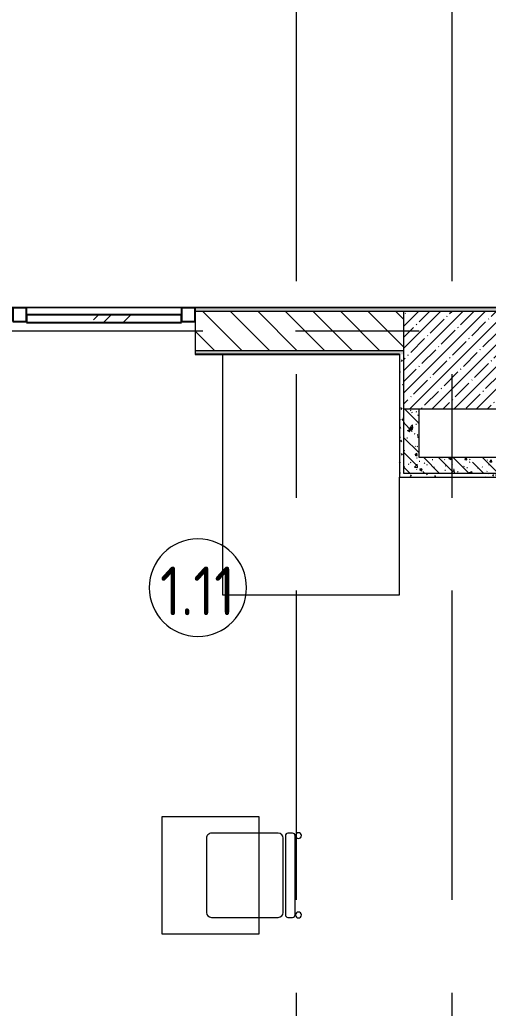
# Model space of a CAD drawing. Header units: millimetres. Extents: x 35881 to 234190, y -8553 to 29063.
# Drawn here: x 40940 to 43345, y 4324 to 9397 of the extents above; entities that cross this region are included whole.
import ezdxf

# ---------------------------------------------------------------- set-up
doc = ezdxf.new("R2010")
doc.units = ezdxf.units.MM
doc.linetypes.add('Осевая', pattern=[3175, 635, -476.25, 1587.5, -476.25])
for name, color, linetype, lineweight in [('A-AREA-IDEN', 7, 'Continuous', 9), ('A-GLAZ-CURT', 7, 'Continuous', 9), ('A-GLAZ-CURT-1', 7, 'Continuous', 25), ('A-GLAZ-CWMG', 7, 'Continuous', 9), ('A-GLAZ-CWMG-1', 7, 'Continuous', 25), ('A-WALL', 7, 'Continuous', 9), ('I-WALL', 7, 'Continuous', 9), ('S-COLS', 7, 'Continuous', 9), ('Оси-2', 7, 'Осевая', 9)]:
    doc.layers.add(name, color=color, linetype=linetype, lineweight=lineweight)
for name, color, linetype, lineweight, true_color in [('A-WALL-1', 7, 'Continuous', 9, 0x3c3c3c), ('A-WALL-FNSH-1', 7, 'Continuous', 9, 0x3c3c3c), ('I-FURN-1', 7, 'Continuous', 9, 0xf0f0f0)]:
    doc.layers.add(name, color=color, linetype=linetype, lineweight=lineweight, true_color=true_color)
doc.styles.add('GOST Common_1', font='GOST_Common.ttf', dxfattribs={"width": 0.9, "height": 250})
pattern_1 = [(135, (0, 0), (-75.43415, -75.43415), [106.68, -17.78, 3.556, -17.78]), (135, (0, 75.39), (-75.43415, -75.43415), []), (50, (0, 0), (127.52922, -11.15758), [13.335, -146.685]), (355, (0, 0), (-24.66966, 133.74002), [10.668, -117.348]), (100.451, (10.63, -0.93), (102.85973, 122.58178), [11.333, -124.663]), (46.184, (0, 35.56), (189.75516, -29.43036), [20.002, -220.027]), (96.636, (15.81, 33.1), (166.1822, 173.1996), [17, -186.995]), (351.184, (0, 35.56), (166.1839, 173.1976), [16.002, -176.022]), (21, (17.78, 26.67), (106.13027, -71.58603), [13.335, -146.685]), (326, (17.78, 26.67), (43.26188, 128.93175), [10.668, -117.348]), (71.451, (26.62, 20.7), (149.39198, 57.34505), [11.333, -124.663]), (37.5, (0, 0), (2.16223, 59.188357), [3.353, -112.573, 3.353, -115.773, -117.792]), (37.5, (0, 0), (2.16223, 59.188357), [-235.052, 3.353, -114.44]), (7.5, (0, 0), (46.77386, 70.12615), [3.353, -64.567, 3.353, -109.906, -44.894]), (7.5, (0, 0), (46.77386, 70.12615), [-181.178, 3.353, -41.542]), (327.5, (-39.65, 0), (94.91367, -4.010093), [3.353, -41.097, 3.353, -135.331, -184.023]), (327.5, (-39.65, 0), (94.91367, -4.010093), [-183.134, 3.353, -180.67]), (317.5, (-57.43, 0), (103.69057, 17.79882), [3.353, -54.432, 3.353, -88.748, -130.683]), (317.5, (-57.43, 0), (103.69057, 17.79882), [-149.885, 3.353, -127.33])]
pattern_2 = [(0, (0, 0), (121.92, 30.48), [10.058, -81.382, 10.058, -81.382, -487.68]), (0, (0, 0), (121.92, 30.48), [-182.88, 10.058, -172.822, 10.058, -81.382, -213.36]), (0, (0, 0), (121.92, 30.48), [-457.2, 10.058, -50.902, 10.058, -142.342]), (120, (45.72, 15.24), (-87.356454, 90.345817), [10.058, -81.382, 10.058, -81.382, -487.68]), (120, (45.72, 15.24), (-87.356454, 90.345817), [-182.88, 10.058, -172.822, 10.058, -81.382, -213.36]), (120, (45.72, 15.24), (-87.356454, 90.345817), [-457.2, 10.058, -50.902, 10.058, -142.342]), (240, (60.96, 76.2), (-34.563546, -120.825817), [10.058, -81.382, 10.058, -81.382, -487.68]), (240, (60.96, 76.2), (-34.563546, -120.825817), [-182.88, 10.058, -172.822, 10.058, -81.382, -213.36]), (240, (60.96, 76.2), (-34.563546, -120.825817), [-457.2, 10.058, -50.902, 10.058, -142.342])]

# ---------------------------------------------------------------- blocks, each defined once
blk = doc.blocks.new('BSC_Колонна _Прямоугольная - 500х500-V1-План размещения напольных электротехнических лючков и розеток 1 этажа в осях 12-23')
at = {"layer": 'S-COLS'}
h = blk.add_hatch(dxfattribs=at)
h.set_pattern_fill('FP_3', color=256, style=0, pattern_type=2)
h.set_pattern_definition([(45, (-43160, -7650), (-57.02463, 57.02463), []), (45, (-43102.975, -7650), (-57.02463, 57.02463), [100.806, -20.161, 3.353, -16.808])])
h.paths.add_polyline_path([(-250, -250), (250, -250), (250, 250), (-250, 250), (-250, -122.8)])
for p, q in [((250, 250), (-250, 250)), ((-250, 250), (-250, -250)), ((250, -250), (250, 250)), ((-250, -250), (250, -250))]:
    blk.add_line(p, q, dxfattribs=at)
blk = doc.blocks.new('Стол базовый прямоугольный - 1_7а-25476368-План размещения напольных электротехнических лючков и розеток 1 этажа в осях 12-23')
at = {"layer": 'I-FURN-1'}
for p, q in [((250, 300), (-250, 300)), ((-250, 300), (-250, -300)), ((250, -300), (250, 300)), ((-250, -300), (250, -300))]:
    blk.add_line(p, q, dxfattribs=at)
blk = doc.blocks.new('Стол базовый прямоугольный - 1_290-25520344-План размещения напольных электротехнических лючков и розеток 1 этажа в осях 12-23')
at = {"layer": 'I-FURN-1'}
for p, q in [((617.5, 455), (-617.5, 455)), ((-617.5, 455), (-617.5, -455)), ((-617.5, -455), (-12.5, -455))]:
    blk.add_line(p, q, dxfattribs=at)
blk = doc.blocks.new('Стул Breuer - 1_9а-V151-План размещения напольных электротехнических лючков и розеток 1 этажа в осях 12-23')
at = {"layer": 'I-FURN-1'}
for p, q in [((-215.9, 215.9), (-215.9, -29)), ((190.5, 241.3), (-190.5, 241.3)), ((215.9, -29), (215.9, 215.9)), ((-215.9, -29), (-215.9, -127)), ((215.9, -127), (215.9, -29)), ((-215.9, -176.2), (-215.9, -200.8)), ((203.2, -163.5), (-203.2, -163.5)), ((-190.5, -152.4), (190.5, -152.4)), ((215.9, -200.8), (215.9, -176.2)), ((-203.2, -213.5), (203.2, -213.5))]:
    blk.add_line(p, q, dxfattribs=at)
for centre, radius, start, end in [((-190.5, 215.9), 25.4, 90, 180), ((190.5, 215.9), 25.4, 0, 90), ((-190.5, -127), 25.4, 180, 270), ((190.5, -127), 25.4, 270, 360), ((-203.2, -176.2), 12.7, 90, 180), ((-203.2, -200.8), 12.7, 180, 270), ((203.2, -176.2), 12.7, 360, 90), ((203.2, -200.8), 12.7, 270, 360), ((-203.5, -230.6), 15.1, 360, 180), ((-203.5, -230.6), 15.1, 180, 360), ((203.7, -230.6), 15.1, 360, 180), ((203.7, -230.6), 15.1, 180, 360)]:
    blk.add_arc(centre, radius, start, end, dxfattribs=at)
blk = doc.blocks.new('Прямоугольный импост - 50 x 70 мм-31700031-План размещения напольных электротехнических лючков и розеток 1 этажа в осях 12-23')
at = {"layer": 'A-GLAZ-CWMG-1'}
for p, q in [((-70, 35), (0, 35)), ((-70, -35), (-70, 35)), ((0, 35), (0, -35)), ((0, -35), (-70, -35))]:
    blk.add_line(p, q, dxfattribs=at)
blk = doc.blocks.new('Системная панель - Стекло - 40мм-31720953-План размещения напольных электротехнических лючков и розеток 1 этажа в осях 12-23')
at = {"layer": 'A-GLAZ-CURT'}
h = blk.add_hatch(dxfattribs=at)
h.set_pattern_fill('FP_61', color=256, style=0, pattern_type=2)
h.set_pattern_definition([(45, (-41472.5, -7783), (-282.8427, 282.8427), [200, -600]), (45, (-41672.5, -7883), (-282.8427, 282.8427), [600, -200]), (45, (-41272.5, -7983), (-282.8427, 282.8427), [200, -600])])
h.paths.add_polyline_path([(397.5, -40), (397.5, 0), (-397.5, 0), (-397.5, -40), (-201.1, -40)])
at = {"layer": 'A-GLAZ-CURT-1'}
for p, q in [((397.5, 0), (-397.5, 0)), ((-397.5, 0), (-397.5, -40)), ((397.5, -40), (397.5, 0)), ((-397.5, -40), (397.5, -40))]:
    blk.add_line(p, q, dxfattribs=at)
blk = doc.blocks.new('Прямоугольный импост - 50 x 70 мм-31702100-План размещения напольных электротехнических лючков и розеток 1 этажа в осях 12-23')
at = {"layer": 'A-GLAZ-CWMG-1'}
for p, q in [((-35, 35), (35, 35)), ((-35, -35), (-35, 35)), ((35, 35), (35, -35)), ((35, -35), (-35, -35))]:
    blk.add_line(p, q, dxfattribs=at)
blk = doc.blocks.new('Прямоугольный импост - 50 x 70 мм-31720914-План размещения напольных электротехнических лючков и розеток 1 этажа в осях 12-23')
at = {"layer": 'A-GLAZ-CWMG'}
blk.add_line((41770, 7918), (40975, 7918), dxfattribs=at)
blk = doc.blocks.new('Марка_Помещения - Номер-25198446-План размещения напольных электротехнических лючков и розеток 1 этажа в осях 12-23')
at = {"layer": 'A-AREA-IDEN'}
for start, end in [(360, 180), (180, 360)]:
    blk.add_arc((0, 0), 2.5, start, end, dxfattribs=at)

msp = doc.modelspace()

# ---------------------------------------------------------------- hatches: boundary and pattern name
at = {"layer": 'I-WALL'}
h = msp.add_hatch(dxfattribs=at)
h.set_pattern_fill('FP_58', color=256, style=0, pattern_type=2)
h.set_pattern_definition(pattern_2)
h.paths.add_polyline_path([(75358.8, 7900), (75460, 7900), (75459, 7920), (73730, 7920), (73730, 7900), (74631.4, 7900)])
h.paths.add_polyline_path([(72280, 7900), (72280, 7920), (71660, 7920), (71660, 7900), (71721.8, 7900)])
h.paths.add_polyline_path([(70710, 7900), (70710, 7920), (69360, 7920), (69360, 7900), (70630.7, 7900)])
h.paths.add_polyline_path([(68260, 7900), (68260, 7920), (66860, 7920), (66860, 7900), (67357.5, 7900)])
h.paths.add_polyline_path([(65910, 7900), (65910, 7920), (60610, 7920), (60610, 7900), (65902.7, 7900)])
h.paths.add_polyline_path([(58110, 7900), (58110, 7920), (50710, 7920), (50710, 7900), (56910, 7900)])
h.paths.add_polyline_path([(48210, 7900), (48210, 7920), (41840, 7920), (41840, 7900), (47910, 7900)])
h.paths.add_polyline_path([(39340, 7900), (39340, 7920), (38760, 7920), (38760, 7900), (39040, 7900)])
h = msp.add_hatch(dxfattribs=at)
h.set_pattern_fill('FP_20', color=256, style=0, pattern_type=2)
h.set_pattern_definition([(135, (0, 0), (-70.71068, -70.71068), [])])
h.paths.add_polyline_path([(42910, 7700), (42910, 7900), (41840, 7900), (41840, 7700)])
h.paths.add_polyline_path([(39040, 7700), (39340, 7700), (39340, 7900), (39040, 7900)])
h = msp.add_hatch(dxfattribs=at)
h.set_pattern_fill('FP_58', color=256, style=0, pattern_type=2)
h.set_pattern_definition(pattern_2)
h.paths.add_polyline_path([(42910, 7680), (42910, 7700), (41840, 7700), (41840, 7680), (42890, 7680)])
h.paths.add_polyline_path([(39073, 7680), (39340, 7680), (39340, 7700), (39060, 7700), (39060, 7680)])
h = msp.add_hatch(dxfattribs=at)
h.set_pattern_fill('FP_58', color=256, style=0, pattern_type=2)
h.set_pattern_definition(pattern_2)
h.paths.add_polyline_path([(42910, 7050), (42910, 7680), (42890, 7680), (42890, 7050)])
h = msp.add_hatch(dxfattribs=at)
h.set_pattern_fill('FP_22', color=256, style=0, pattern_type=2)
h.set_pattern_definition(pattern_1)
h.paths.add_polyline_path([(42990, 7070), (42990, 7400), (42910, 7400), (42910, 7070)])
h = msp.add_hatch(dxfattribs=at)
h.set_pattern_fill('FP_22', color=256, style=0, pattern_type=2)
h.set_pattern_definition(pattern_1)
h.paths.add_polyline_path([(44081, 7070), (44190, 7070), (44190, 7150), (42990, 7150), (42990, 7070)])
h = msp.add_hatch(dxfattribs=at)
h.set_pattern_fill('FP_58', color=256, style=0, pattern_type=2)
h.set_pattern_definition(pattern_2)
h.paths.add_polyline_path([(42910, 7050), (44210, 7050), (44210, 7070), (42910, 7070)])

# ---------------------------------------------------------------- linework, layer by layer
at = {"layer": 'A-WALL'}
for p, q in [((42889, 7679), (42889, 7680)), ((42890, 7680), (42890, 7050))]:
    msp.add_line(p, q, dxfattribs=at)
at = {"layer": 'A-WALL-1'}
for p, q in [((41840, 7920), (41840, 7680)), ((42910, 7900), (41840, 7900)), ((41840, 7700), (42910, 7700)), ((42889, 7680), (42890, 7680)), ((42910, 7400), (42910, 7070)), ((42990, 7150), (42990, 7400)), ((44110, 7150), (42990, 7150)), ((42910, 7070), (44190, 7070)), ((42890, 7050), (44210, 7050))]:
    msp.add_line(p, q, dxfattribs=at)
at = {"layer": 'A-WALL-FNSH-1'}
for p, q in [((65910, 7921), (38761, 7921)), ((39340, 7920), (65910, 7920)), ((42889, 7680), (41840, 7680)), ((41840, 7680), (41840, 7679)), ((41840, 7679), (42889, 7679)), ((42889, 7679), (42889, 7049)), ((42889, 7049), (44218, 7049))]:
    msp.add_line(p, q, dxfattribs=at)
at = {"layer": 'Оси-2'}
for p, q in [((42360, 593.7), (42360, 24898.1)), ((43160, 593.7), (43160, 24898.1)), ((39180.8, 7800), (82200, 7800))]:
    msp.add_line(p, q, dxfattribs=at)

# ---------------------------------------------------------------- block references
at = {"layer": 'A-AREA-IDEN', "xscale": 99.99999999999993, "yscale": 99.99999999999993, "zscale": 99.99999999999993}
msp.add_blockref('Марка_Помещения - Номер-25198446-План размещения напольных электротехнических лючков и розеток 1 этажа в осях 12-23', (41854.5, 6482.4), dxfattribs=at)
at = {"layer": 'A-GLAZ-CURT'}
msp.add_blockref('Системная панель - Стекло - 40мм-31720953-План размещения напольных электротехнических лючков и розеток 1 этажа в осях 12-23', (41372.5, 7883), dxfattribs=at)
at = {"layer": 'A-GLAZ-CWMG', "extrusion": (0, 0, -1), "rotation": 180}
for name, p in [('Прямоугольный импост - 50 x 70 мм-31702100-План размещения напольных электротехнических лючков и розеток 1 этажа в осях 12-23', (-40940, 7883)), ('Прямоугольный импост - 50 x 70 мм-31700031-План размещения напольных электротехнических лючков и розеток 1 этажа в осях 12-23', (-41840, 7883))]:
    msp.add_blockref(name, p, dxfattribs=at)
at = {"layer": 'A-GLAZ-CWMG'}
msp.add_blockref('Прямоугольный импост - 50 x 70 мм-31720914-План размещения напольных электротехнических лючков и розеток 1 этажа в осях 12-23', (0, 0), dxfattribs=at)
at = {"layer": 'I-FURN-1'}
for name, p, rotation in [('Стол базовый прямоугольный - 1_290-25520344-План размещения напольных электротехнических лючков и розеток 1 этажа в осях 12-23', (42435, 7062.5), 90.00000000000006), ('Стул Breuer - 1_9а-V151-План размещения напольных электротехнических лючков и розеток 1 этажа в осях 12-23', (42140, 5006.3), 89.99999999999959)]:
    msp.add_blockref(name, p, dxfattribs=dict(at, rotation=rotation))
msp.add_blockref('Стол базовый прямоугольный - 1_7а-25476368-План размещения напольных электротехнических лючков и розеток 1 этажа в осях 12-23', (41919, 5006.3), dxfattribs=at)
at = {"layer": 'S-COLS'}
msp.add_blockref('BSC_Колонна _Прямоугольная - 500х500-V1-План размещения напольных электротехнических лючков и розеток 1 этажа в осях 12-23', (43160, 7650), dxfattribs=at)

# ---------------------------------------------------------------- texts
at = {"layer": 'A-AREA-IDEN', "insert": (41660.3, 6591), "char_height": 250, "width": 490.633, "attachment_point": 1, "style": 'GOST Common_1'}
msp.add_mtext('1.11', dxfattribs=at)

doc.saveas('drawing.dxf')
